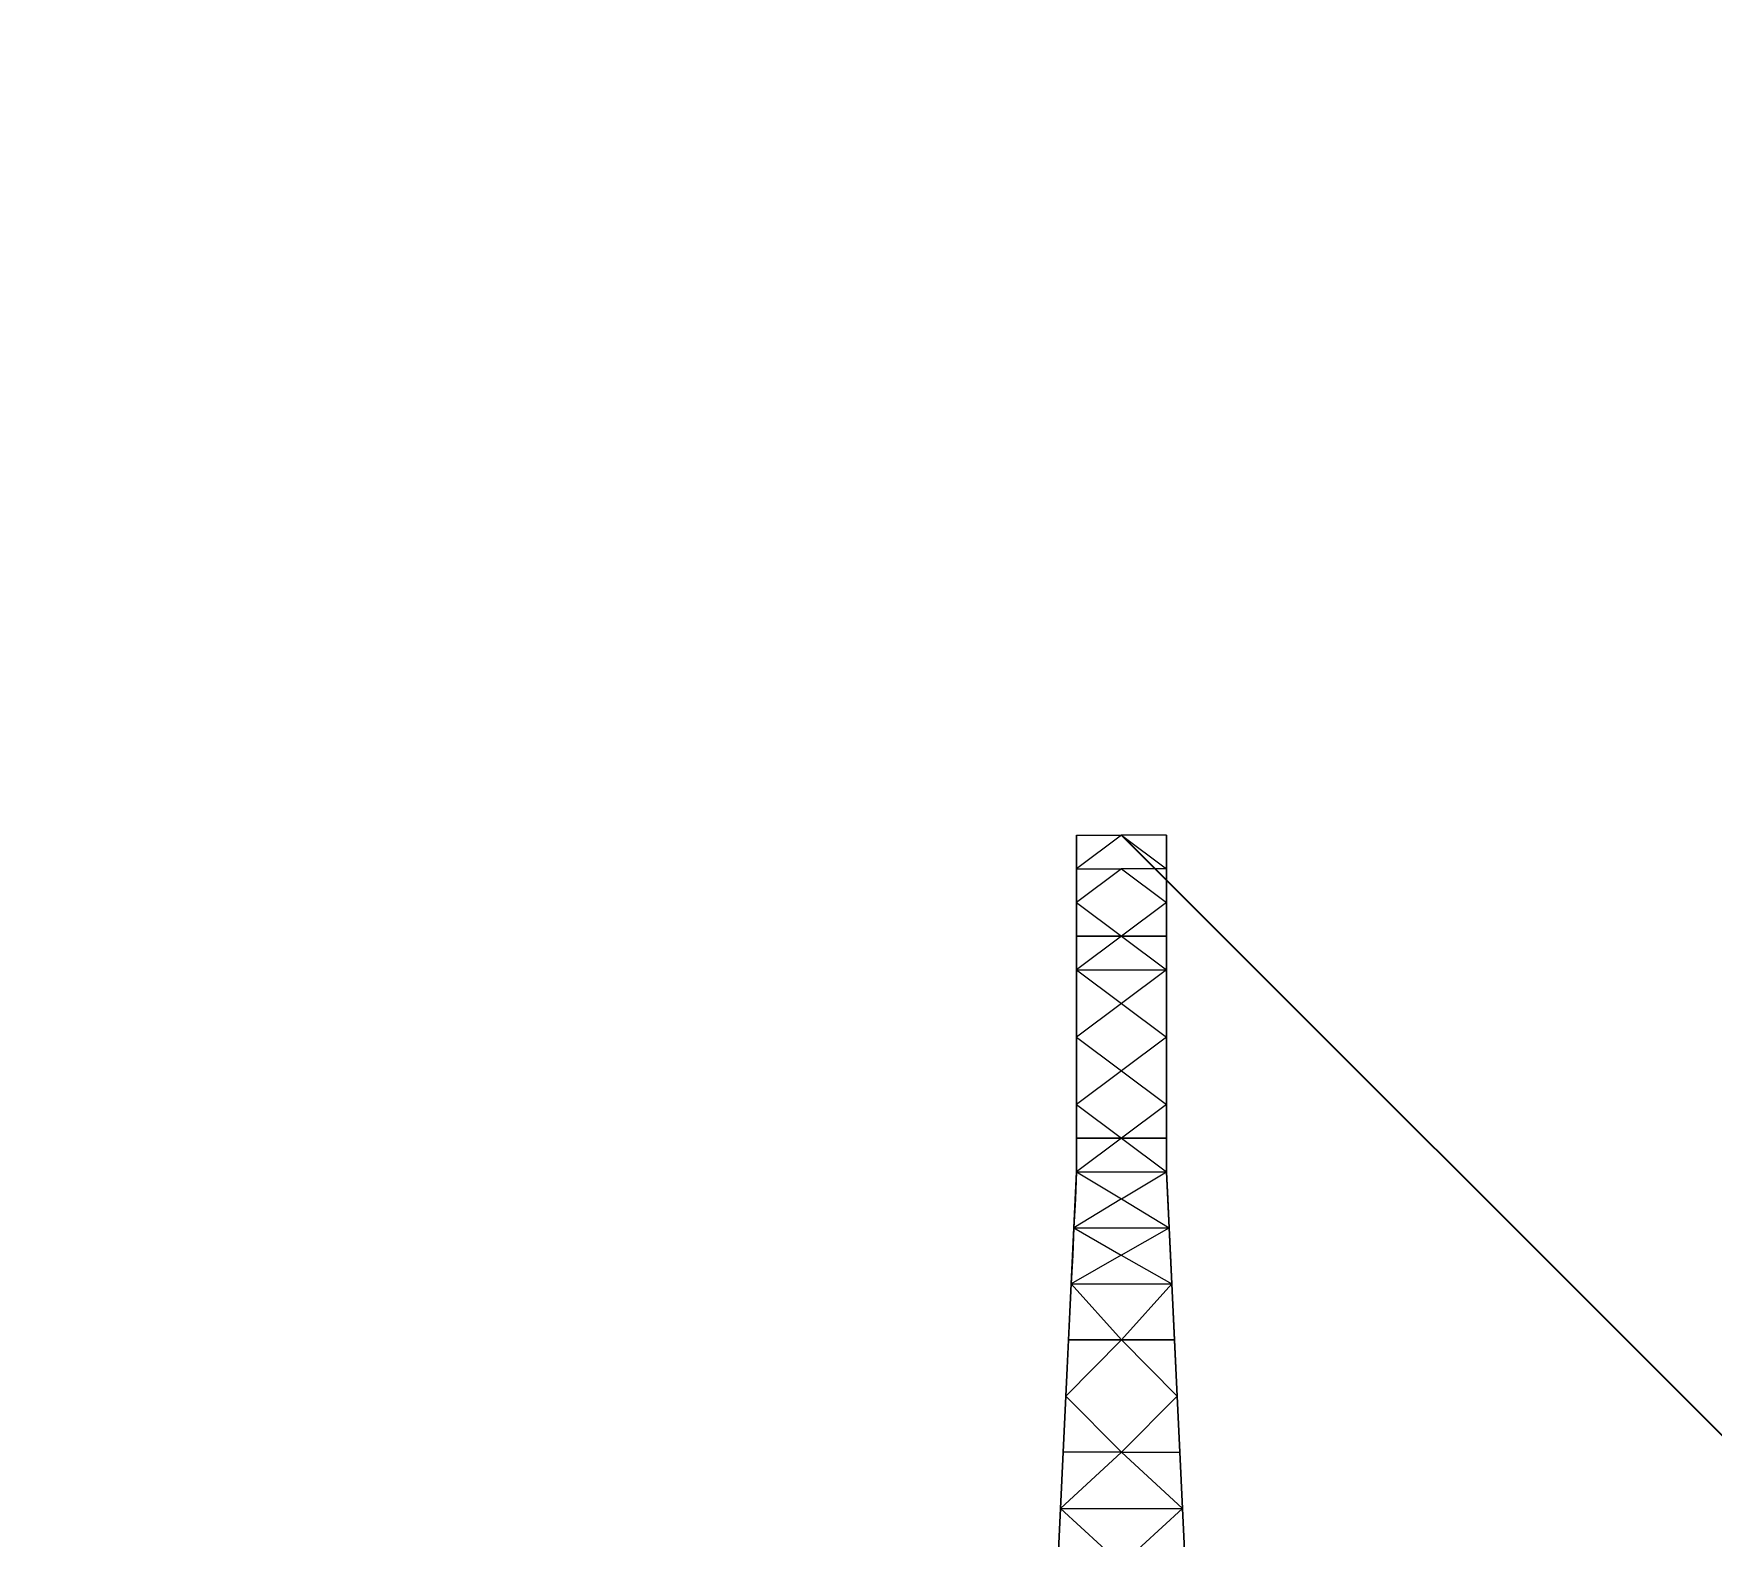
# Model space of a CAD drawing. Header units: millimetres. Extents: x 674 to 5889, y -153 to 3954.
# Drawn here: x 3342.7 to 3381.45, y 1434.13 to 1468.84 of the extents above; entities that cross this region are included whole.
import ezdxf

# ---------------------------------------------------------------- set-up
doc = ezdxf.new("R2010")
doc.units = ezdxf.units.MM
doc.layers.add('Dimensions', color=7, linetype='Continuous')
doc.layers.add('Ropes', color=3, linetype='Continuous')
doc.layers.add('Towers', color=1, linetype='Continuous', lineweight=0)
doc.styles.get("Standard").update_dxf_attribs({"font": 'arial.ttf'})
doc.dimstyles.new('ISO-25', dxfattribs={"dimtxt": 2.5, "dimasz": 2.5, "dimexe": 1.25, "dimexo": 0.625, "dimtad": 1, "dimtxsty": 'Standard', "dimcen": 2.5, "dimadec": 0, "dimazin": 0, "dimtfac": 1, "dimtmove": 0, "dimatfit": 3, "dimfxl": 1, "dimarcsym": 0})

# ---------------------------------------------------------------- blocks, each defined once
blk = doc.blocks.new('_ArchTick')
at = {"color": 0, "linetype": 'ByBlock', "const_width": 0.15}
blk.add_lwpolyline([(-0.5, -0.5), (0.5, 0.5)], dxfattribs=at)
blk = doc.blocks.new('*D60')
at = {"color": 0, "lineweight": -2, "transparency": 16777216}
blk.add_line((2829.274, -144.563), (2959.274, -144.563), dxfattribs=at)
at = {"layer": 'Defpoints', "color": 0, "transparency": 16777216}
for p in [(5528.478, 3774.077), (5768.478, 3774.077), (5768.478, 3752.482), (2829.274, -118.354), (2959.274, -118.354), (2959.274, -144.563)]:
    blk.add_point(p, dxfattribs=at)
at = {"layer": 'Dimensions', "color": 0, "lineweight": -2, "transparency": 16777216}
blk.add_line((5528.478, 3752.482), (5768.478, 3752.482), dxfattribs=at)
at = {"color": 0, "lineweight": -2, "transparency": 16777216, "xscale": 15, "yscale": 15, "zscale": 15, "rotation": 180}
blk.add_blockref('_ArchTick', (2829.274, -144.563), dxfattribs=at)
at = {"color": 0, "lineweight": -2, "transparency": 16777216, "xscale": 15, "yscale": 15, "zscale": 15}
blk.add_blockref('_ArchTick', (2959.274, -144.563), dxfattribs=at)
at = {"layer": 'Dimensions', "color": 0, "lineweight": -2, "transparency": 16777216, "xscale": 2.5, "yscale": 2.5, "zscale": 2.5, "rotation": 180}
blk.add_blockref('_ArchTick', (5528.478, 3752.482), dxfattribs=at)
at = {"layer": 'Dimensions', "color": 0, "lineweight": -2, "transparency": 16777216, "xscale": 2.5, "yscale": 2.5, "zscale": 2.5}
blk.add_blockref('_ArchTick', (5768.478, 3752.482), dxfattribs=at)
at = {"color": 0, "transparency": 16777216, "insert": (2894.274, -136.274), "char_height": 15, "attachment_point": 5}
blk.add_mtext('130', dxfattribs=at)
at = {"layer": 'Dimensions', "color": 0, "transparency": 16777216, "insert": (5648.478, 3755.404), "char_height": 4.5, "attachment_point": 5}
blk.add_mtext('240m', dxfattribs=at)
blk = doc.blocks.new('*D58')
at = {"color": 0, "lineweight": -2, "transparency": 16777216}
blk.add_line((2393.626, -144.563), (2483.626, -144.563), dxfattribs=at)
at = {"layer": 'Defpoints', "color": 0, "transparency": 16777216}
for p in [(5603.478, 3819.077), (5583.397, 3774.077), (5603.478, 3774.077), (2393.626, -80.976), (2483.626, -80.976), (2483.626, -144.563)]:
    blk.add_point(p, dxfattribs=at)
at = {"layer": 'Dimensions', "color": 0, "lineweight": -2, "transparency": 16777216}
blk.add_line((5583.397, 3819.077), (5583.397, 3774.077), dxfattribs=at)
at = {"color": 0, "lineweight": -2, "transparency": 16777216, "xscale": 15, "yscale": 15, "zscale": 15, "rotation": 180}
blk.add_blockref('_ArchTick', (2393.626, -144.563), dxfattribs=at)
at = {"color": 0, "lineweight": -2, "transparency": 16777216, "xscale": 15, "yscale": 15, "zscale": 15}
blk.add_blockref('_ArchTick', (2483.626, -144.563), dxfattribs=at)
at = {"layer": 'Dimensions', "color": 0, "lineweight": -2, "transparency": 16777216, "xscale": 2.5, "yscale": 2.5, "zscale": 2.5}
for p, rotation in [((5583.397, 3819.077), 90), ((5583.397, 3774.077), 270)]:
    blk.add_blockref('_ArchTick', p, dxfattribs=dict(at, rotation=rotation))
at = {"color": 0, "transparency": 16777216, "insert": (2438.626, -136.279), "char_height": 15, "attachment_point": 5}
blk.add_mtext('90', dxfattribs=at)
at = {"layer": 'Dimensions', "color": 0, "transparency": 16777216, "insert": (5580.484, 3796.577), "char_height": 4.5, "attachment_point": 5, "rotation": 90}
blk.add_mtext('45m', dxfattribs=at)
blk = doc.blocks.new('*D62')
at = {"color": 0, "lineweight": -2, "transparency": 16777216}
blk.add_line((2577.797, -35.976), (2577.797, -85.976), dxfattribs=at)
at = {"layer": 'Defpoints', "color": 0, "transparency": 16777216}
for p in [(5529.806, 3893.742), (5528.478, 3889.077), (5643.378, 3856.377), (2597.989, -35.976), (2577.797, -85.976), (2597.989, -85.976)]:
    blk.add_point(p, dxfattribs=at)
at = {"layer": 'Dimensions', "color": 0, "lineweight": -2, "transparency": 16777216}
blk.add_line((5644.706, 3861.042), (5529.806, 3893.742), dxfattribs=at)
at = {"color": 0, "lineweight": -2, "transparency": 16777216, "xscale": 15, "yscale": 15, "zscale": 15}
for p, rotation in [((2577.797, -35.976), 90), ((2577.797, -85.976), 270)]:
    blk.add_blockref('_ArchTick', p, dxfattribs=dict(at, rotation=rotation))
at = {"layer": 'Dimensions', "color": 0, "lineweight": -2, "transparency": 16777216, "xscale": 2.5, "yscale": 2.5, "zscale": 2.5}
for p, rotation in [((5529.806, 3893.742), 164.113896019455), ((5644.706, 3861.042), 344.113896019455)]:
    blk.add_blockref('_ArchTick', p, dxfattribs=dict(at, rotation=rotation))
at = {"color": 0, "transparency": 16777216, "insert": (2569.514, -60.976), "char_height": 15, "attachment_point": 5, "rotation": 90}
blk.add_mtext('50', dxfattribs=at)
at = {"layer": 'Dimensions', "color": 0, "transparency": 16777216, "insert": (5588.056, 3880.203), "char_height": 4.5, "attachment_point": 5, "rotation": 344.1139}
blk.add_mtext('119.5m', dxfattribs=at)
blk = doc.blocks.new('*D63')
at = {"color": 0, "lineweight": -2, "transparency": 16777216}
blk.add_line((2809.512, -31.439), (2809.512, -86.439), dxfattribs=at)
at = {"layer": 'Defpoints', "color": 0, "transparency": 16777216}
for p in [(5643.378, 3866.577), (5527.736, 3834.542), (5528.478, 3832.07), (2829.274, -31.439), (2809.512, -86.439), (2829.274, -86.439)]:
    blk.add_point(p, dxfattribs=at)
at = {"layer": 'Dimensions', "color": 0, "lineweight": -2, "transparency": 16777216}
blk.add_line((5642.636, 3869.049), (5527.736, 3834.542), dxfattribs=at)
at = {"color": 0, "lineweight": -2, "transparency": 16777216, "xscale": 15, "yscale": 15, "zscale": 15}
for p, rotation in [((2809.512, -31.439), 90), ((2809.512, -86.439), 270)]:
    blk.add_blockref('_ArchTick', p, dxfattribs=dict(at, rotation=rotation))
at = {"layer": 'Dimensions', "color": 0, "lineweight": -2, "transparency": 16777216, "xscale": 2.5, "yscale": 2.5, "zscale": 2.5}
for p, rotation in [((5642.636, 3869.049), 16.71614301521846), ((5527.736, 3834.542), 196.7161430152185)]:
    blk.add_blockref('_ArchTick', p, dxfattribs=dict(at, rotation=rotation))
at = {"color": 0, "transparency": 16777216, "insert": (2801.259, -58.939), "char_height": 15, "attachment_point": 5, "rotation": 90}
blk.add_mtext('55', dxfattribs=at)
at = {"layer": 'Dimensions', "color": 0, "transparency": 16777216, "insert": (5584.345, 3854.594), "char_height": 4.5, "attachment_point": 5, "rotation": 16.7161}
blk.add_mtext('120m', dxfattribs=at)
blk = doc.blocks.new('*D59')
at = {"color": 0, "lineweight": -2, "transparency": 16777216}
blk.add_line((2597.989, -144.563), (2697.989, -144.563), dxfattribs=at)
at = {"layer": 'Defpoints', "color": 0, "transparency": 16777216}
for p in [(5623.478, 3781.175), (5673.478, 3781.175), (5673.478, 3764.268), (2597.989, -85.976), (2697.989, -85.976), (2697.989, -144.563)]:
    blk.add_point(p, dxfattribs=at)
at = {"layer": 'Dimensions', "color": 0, "lineweight": -2, "transparency": 16777216}
blk.add_line((5623.478, 3764.268), (5673.478, 3764.268), dxfattribs=at)
at = {"color": 0, "lineweight": -2, "transparency": 16777216, "xscale": 15, "yscale": 15, "zscale": 15, "rotation": 180}
blk.add_blockref('_ArchTick', (2597.989, -144.563), dxfattribs=at)
at = {"color": 0, "lineweight": -2, "transparency": 16777216, "xscale": 15, "yscale": 15, "zscale": 15}
blk.add_blockref('_ArchTick', (2697.989, -144.563), dxfattribs=at)
at = {"layer": 'Dimensions', "color": 0, "lineweight": -2, "transparency": 16777216, "xscale": 2.5, "yscale": 2.5, "zscale": 2.5, "rotation": 180}
blk.add_blockref('_ArchTick', (5623.478, 3764.268), dxfattribs=at)
at = {"layer": 'Dimensions', "color": 0, "lineweight": -2, "transparency": 16777216, "xscale": 2.5, "yscale": 2.5, "zscale": 2.5}
blk.add_blockref('_ArchTick', (5673.478, 3764.268), dxfattribs=at)
at = {"color": 0, "transparency": 16777216, "insert": (2647.989, -136.279), "char_height": 15, "attachment_point": 5}
blk.add_mtext('100', dxfattribs=at)
at = {"layer": 'Dimensions', "color": 0, "transparency": 16777216, "insert": (5648.478, 3767.191), "char_height": 4.5, "attachment_point": 5}
blk.add_mtext('50m', dxfattribs=at)
blk = doc.blocks.new('*D66')
at = {"color": 0, "lineweight": -2, "transparency": 16777216}
blk.add_line((3325.223, 34.024), (3325.223, -80.976), dxfattribs=at)
at = {"layer": 'Defpoints', "color": 0, "transparency": 16777216}
for p in [(5653.578, 3874.37), (5643.378, 3866.577), (5653.578, 3866.577), (3346.627, 34.024), (3325.223, -80.976), (3346.627, -80.976)]:
    blk.add_point(p, dxfattribs=at)
at = {"layer": 'Dimensions', "color": 0, "lineweight": -2, "transparency": 16777216}
for p, q in [((5643.378, 3874.37), (5653.578, 3874.37)), ((5653.578, 3874.37), (5673.71, 3874.37))]:
    blk.add_line(p, q, dxfattribs=at)
at = {"color": 0, "lineweight": -2, "transparency": 16777216, "xscale": 5, "yscale": 5, "zscale": 5}
for p, rotation in [((3325.223, 34.024), 90), ((3325.223, -80.976), 270)]:
    blk.add_blockref('_ArchTick', p, dxfattribs=dict(at, rotation=rotation))
at = {"layer": 'Dimensions', "color": 0, "lineweight": -2, "transparency": 16777216, "xscale": 2.5, "yscale": 2.5, "zscale": 2.5, "rotation": 180}
blk.add_blockref('_ArchTick', (5643.378, 3874.37), dxfattribs=at)
at = {"layer": 'Dimensions', "color": 0, "lineweight": -2, "transparency": 16777216, "xscale": 2.5, "yscale": 2.5, "zscale": 2.5}
blk.add_blockref('_ArchTick', (5653.578, 3874.37), dxfattribs=at)
at = {"color": 0, "transparency": 16777216, "insert": (3316.939, -23.476), "char_height": 15, "attachment_point": 5, "rotation": 90}
blk.add_mtext('115', dxfattribs=at)
at = {"layer": 'Dimensions', "color": 0, "transparency": 16777216, "insert": (5664.894, 3877.293), "char_height": 4.5, "attachment_point": 5}
blk.add_mtext('10.2m', dxfattribs=at)
blk = doc.blocks.new('*D61')
at = {"color": 0, "lineweight": -2, "transparency": 16777216}
blk.add_line((2373.545, -35.976), (2373.545, -80.976), dxfattribs=at)
at = {"layer": 'Defpoints', "color": 0, "transparency": 16777216}
for p in [(5648.478, 3856.377), (5645.288, 3779.077), (5648.478, 3779.077), (2393.626, -35.976), (2373.545, -80.976), (2393.626, -80.976)]:
    blk.add_point(p, dxfattribs=at)
at = {"layer": 'Dimensions', "color": 0, "lineweight": -2, "transparency": 16777216}
blk.add_line((5645.288, 3856.377), (5645.288, 3779.077), dxfattribs=at)
at = {"color": 0, "lineweight": -2, "transparency": 16777216, "xscale": 15, "yscale": 15, "zscale": 15}
for p, rotation in [((2373.545, -35.976), 90), ((2373.545, -80.976), 270)]:
    blk.add_blockref('_ArchTick', p, dxfattribs=dict(at, rotation=rotation))
at = {"layer": 'Dimensions', "color": 0, "lineweight": -2, "transparency": 16777216, "xscale": 2.5, "yscale": 2.5, "zscale": 2.5}
for p, rotation in [((5645.288, 3856.377), 90), ((5645.288, 3779.077), 270)]:
    blk.add_blockref('_ArchTick', p, dxfattribs=dict(at, rotation=rotation))
at = {"color": 0, "transparency": 16777216, "insert": (2365.292, -58.476), "char_height": 15, "attachment_point": 5, "rotation": 90}
blk.add_mtext('45', dxfattribs=at)
at = {"layer": 'Dimensions', "color": 0, "transparency": 16777216, "insert": (5642.364, 3817.906), "char_height": 4.5, "attachment_point": 5, "rotation": 90}
blk.add_mtext('77.3m', dxfattribs=at)

msp = doc.modelspace()

# ---------------------------------------------------------------- linework, layer by layer
at = {"layer": 'Ropes'}
msp.add_line((3367.826, 1450.328), (3482.826, 1335.328), dxfattribs=at)
at = {"layer": 'Towers'}
for p, q in [((3367.826, 1450.328), (3366.789, 1449.551)), ((3366.789, 1450.328), (3367.826, 1450.328)), ((3367.826, 1450.328), (3366.789, 1449.551)), ((3366.789, 1450.328), (3367.826, 1450.328)), ((3366.789, 1450.328), (3366.789, 1449.551)), ((3366.789, 1449.551), (3366.789, 1450.328)), ((3366.789, 1450.328), (3366.789, 1449.551)), ((3366.789, 1449.551), (3366.789, 1450.328)), ((3367.826, 1450.328), (3368.862, 1449.551)), ((3368.862, 1450.328), (3367.826, 1450.328)), ((3367.826, 1450.328), (3368.862, 1449.551)), ((3368.862, 1450.328), (3367.826, 1450.328)), ((3368.862, 1450.328), (3368.862, 1449.551)), ((3368.862, 1449.551), (3368.862, 1450.328)), ((3368.862, 1450.328), (3368.862, 1449.551)), ((3368.862, 1449.551), (3368.862, 1450.328)), ((3367.826, 1449.551), (3366.789, 1448.774)), ((3366.789, 1449.551), (3367.826, 1449.551)), ((3367.826, 1449.551), (3366.789, 1448.774)), ((3366.789, 1449.551), (3367.826, 1449.551)), ((3366.789, 1449.551), (3366.789, 1448.774)), ((3366.789, 1448.774), (3366.789, 1449.551)), ((3366.789, 1449.551), (3366.789, 1448.774)), ((3366.789, 1448.774), (3366.789, 1449.551)), ((3367.826, 1449.551), (3368.862, 1448.774)), ((3368.862, 1449.551), (3367.826, 1449.551)), ((3367.826, 1449.551), (3368.862, 1448.774)), ((3368.862, 1449.551), (3367.826, 1449.551)), ((3368.862, 1449.551), (3368.862, 1448.774)), ((3368.862, 1448.774), (3368.862, 1449.551)), ((3368.862, 1449.551), (3368.862, 1448.774)), ((3368.862, 1448.774), (3368.862, 1449.551)), ((3366.789, 1448.774), (3367.826, 1447.996)), ((3366.789, 1448.774), (3367.826, 1447.996)), ((3366.789, 1448.774), (3366.789, 1447.996)), ((3366.789, 1447.996), (3366.789, 1448.774)), ((3366.789, 1448.774), (3366.789, 1447.996)), ((3366.789, 1447.996), (3366.789, 1448.774)), ((3368.862, 1448.774), (3367.826, 1447.996)), ((3368.862, 1448.774), (3367.826, 1447.996)), ((3368.862, 1448.774), (3368.862, 1447.996)), ((3368.862, 1447.996), (3368.862, 1448.774)), ((3368.862, 1448.774), (3368.862, 1447.996)), ((3368.862, 1447.996), (3368.862, 1448.774)), ((3367.826, 1447.996), (3366.789, 1447.996)), ((3366.789, 1447.996), (3367.826, 1447.996)), ((3366.789, 1447.996), (3367.826, 1447.996)), ((3367.826, 1447.996), (3366.789, 1447.219)), ((3366.789, 1447.996), (3367.826, 1447.996)), ((3367.826, 1447.996), (3366.789, 1447.219)), ((3366.789, 1447.996), (3366.789, 1447.219)), ((3366.789, 1447.219), (3366.789, 1447.996)), ((3366.789, 1447.996), (3366.789, 1447.219)), ((3366.789, 1447.219), (3366.789, 1447.996)), ((3368.862, 1447.996), (3367.826, 1447.996)), ((3367.826, 1447.996), (3368.862, 1447.996)), ((3367.826, 1447.996), (3368.862, 1447.996)), ((3367.826, 1447.996), (3368.862, 1447.219)), ((3367.826, 1447.996), (3368.862, 1447.996)), ((3367.826, 1447.996), (3368.862, 1447.219)), ((3368.862, 1447.996), (3368.862, 1447.219)), ((3368.862, 1447.219), (3368.862, 1447.996)), ((3368.862, 1447.996), (3368.862, 1447.219)), ((3368.862, 1447.219), (3368.862, 1447.996)), ((3366.789, 1447.219), (3368.862, 1447.219)), ((3366.789, 1447.219), (3367.826, 1446.442)), ((3366.789, 1447.219), (3368.862, 1447.219)), ((3366.789, 1447.219), (3367.826, 1446.442)), ((3366.789, 1447.219), (3366.789, 1446.442)), ((3366.789, 1445.664), (3366.789, 1447.219)), ((3366.789, 1447.219), (3366.789, 1446.442)), ((3366.789, 1445.664), (3366.789, 1447.219)), ((3368.862, 1447.219), (3367.826, 1446.442)), ((3368.862, 1447.219), (3367.826, 1446.442)), ((3368.862, 1447.219), (3368.862, 1446.442)), ((3368.862, 1445.664), (3368.862, 1447.219)), ((3368.862, 1447.219), (3368.862, 1446.442)), ((3368.862, 1445.664), (3368.862, 1447.219)), ((3367.826, 1446.442), (3366.789, 1445.664)), ((3367.826, 1446.442), (3366.789, 1445.664)), ((3366.789, 1446.442), (3366.789, 1445.664)), ((3366.789, 1446.442), (3366.789, 1445.664)), ((3367.826, 1446.442), (3368.862, 1445.664)), ((3367.826, 1446.442), (3368.862, 1445.664)), ((3368.862, 1446.442), (3368.862, 1445.664)), ((3368.862, 1446.442), (3368.862, 1445.664)), ((3366.789, 1445.664), (3367.826, 1444.887)), ((3366.789, 1445.664), (3367.826, 1444.887)), ((3366.789, 1445.664), (3366.789, 1444.887)), ((3366.789, 1444.109), (3366.789, 1445.664)), ((3366.789, 1445.664), (3366.789, 1444.887)), ((3366.789, 1444.109), (3366.789, 1445.664)), ((3368.862, 1445.664), (3367.826, 1444.887)), ((3368.862, 1445.664), (3367.826, 1444.887)), ((3368.862, 1445.664), (3368.862, 1444.887)), ((3368.862, 1444.109), (3368.862, 1445.664)), ((3368.862, 1445.664), (3368.862, 1444.887)), ((3368.862, 1444.109), (3368.862, 1445.664)), ((3367.826, 1444.887), (3366.789, 1444.109)), ((3367.826, 1444.887), (3366.789, 1444.109)), ((3366.789, 1444.887), (3366.789, 1444.109)), ((3366.789, 1444.887), (3366.789, 1444.109)), ((3367.826, 1444.887), (3368.862, 1444.109)), ((3367.826, 1444.887), (3368.862, 1444.109)), ((3368.862, 1444.887), (3368.862, 1444.109)), ((3368.862, 1444.887), (3368.862, 1444.109)), ((3366.789, 1444.109), (3367.826, 1443.332)), ((3366.789, 1444.109), (3367.826, 1443.332)), ((3366.789, 1444.109), (3366.789, 1443.332)), ((3366.789, 1443.332), (3366.789, 1444.109)), ((3366.789, 1444.109), (3366.789, 1443.332)), ((3366.789, 1443.332), (3366.789, 1444.109)), ((3368.862, 1444.109), (3367.826, 1443.332)), ((3368.862, 1444.109), (3367.826, 1443.332)), ((3368.862, 1444.109), (3368.862, 1443.332)), ((3368.862, 1443.332), (3368.862, 1444.109)), ((3368.862, 1444.109), (3368.862, 1443.332)), ((3368.862, 1443.332), (3368.862, 1444.109)), ((3367.826, 1443.332), (3366.789, 1443.332)), ((3366.789, 1443.332), (3367.826, 1443.332)), ((3367.826, 1443.332), (3366.789, 1442.555)), ((3367.826, 1443.332), (3366.789, 1443.332)), ((3367.826, 1443.332), (3366.789, 1442.555)), ((3367.826, 1443.332), (3366.789, 1443.332)), ((3366.789, 1443.332), (3366.789, 1442.555)), ((3366.789, 1442.555), (3366.789, 1443.332)), ((3366.789, 1443.332), (3366.789, 1442.555)), ((3366.789, 1442.555), (3366.789, 1443.332)), ((3368.862, 1443.332), (3367.826, 1443.332)), ((3367.826, 1443.332), (3368.862, 1443.332)), ((3367.826, 1443.332), (3368.862, 1442.555)), ((3367.826, 1443.332), (3368.862, 1443.332)), ((3367.826, 1443.332), (3368.862, 1442.555)), ((3367.826, 1443.332), (3368.862, 1443.332)), ((3368.862, 1443.332), (3368.862, 1442.555)), ((3368.862, 1442.555), (3368.862, 1443.332)), ((3368.862, 1443.332), (3368.862, 1442.555)), ((3368.862, 1442.555), (3368.862, 1443.332)), ((3366.727, 1441.259), (3366.789, 1442.555)), ((3366.727, 1441.259), (3366.789, 1442.555)), ((3366.759, 1441.927), (3366.789, 1442.555)), ((3366.789, 1442.555), (3366.759, 1441.927)), ((3366.789, 1442.555), (3368.862, 1442.555)), ((3366.789, 1442.555), (3367.827, 1441.927)), ((3366.789, 1442.555), (3368.862, 1442.555)), ((3366.789, 1442.555), (3367.827, 1441.927)), ((3367.827, 1441.927), (3368.862, 1442.555)), ((3367.827, 1441.927), (3368.862, 1442.555)), ((3368.892, 1441.927), (3368.862, 1442.555)), ((3368.924, 1441.259), (3368.862, 1442.555)), ((3368.862, 1442.555), (3368.892, 1441.927)), ((3368.924, 1441.259), (3368.862, 1442.555)), ((3367.827, 1441.927), (3366.727, 1441.259)), ((3367.827, 1441.927), (3366.727, 1441.259)), ((3366.759, 1441.927), (3366.727, 1441.259)), ((3366.759, 1441.927), (3366.727, 1441.259)), ((3367.827, 1441.927), (3368.924, 1441.259)), ((3367.827, 1441.927), (3368.924, 1441.259)), ((3368.892, 1441.927), (3368.924, 1441.259)), ((3368.892, 1441.927), (3368.924, 1441.259)), ((3366.665, 1439.963), (3366.727, 1441.259)), ((3366.665, 1439.963), (3366.727, 1441.259)), ((3366.697, 1440.626), (3366.727, 1441.259)), ((3366.727, 1441.259), (3366.697, 1440.626)), ((3366.727, 1441.259), (3368.924, 1441.259)), ((3366.727, 1441.259), (3367.816, 1440.626)), ((3366.727, 1441.259), (3368.924, 1441.259)), ((3366.727, 1441.259), (3367.816, 1440.626)), ((3367.816, 1440.626), (3368.924, 1441.259)), ((3367.816, 1440.626), (3368.924, 1441.259)), ((3368.954, 1440.626), (3368.924, 1441.259)), ((3368.986, 1439.963), (3368.924, 1441.259)), ((3368.924, 1441.259), (3368.954, 1440.626)), ((3368.986, 1439.963), (3368.924, 1441.259)), ((3367.816, 1440.626), (3366.665, 1439.963)), ((3367.816, 1440.626), (3366.665, 1439.963)), ((3366.697, 1440.626), (3366.665, 1439.963)), ((3366.697, 1440.626), (3366.665, 1439.963)), ((3367.816, 1440.626), (3368.986, 1439.963)), ((3367.816, 1440.626), (3368.986, 1439.963)), ((3368.954, 1440.626), (3368.986, 1439.963)), ((3368.954, 1440.626), (3368.986, 1439.963)), ((3366.665, 1439.963), (3366.603, 1438.67)), ((3366.603, 1438.668), (3366.665, 1439.963)), ((3366.665, 1439.963), (3366.603, 1438.67)), ((3366.603, 1438.668), (3366.665, 1439.963)), ((3366.665, 1439.963), (3368.986, 1439.963)), ((3366.665, 1439.963), (3367.825, 1438.67)), ((3366.665, 1439.963), (3368.986, 1439.963)), ((3366.665, 1439.963), (3367.825, 1438.67)), ((3368.986, 1439.963), (3367.826, 1438.67)), ((3368.986, 1439.963), (3367.826, 1438.67)), ((3368.986, 1439.963), (3369.048, 1438.67)), ((3369.048, 1438.668), (3368.986, 1439.963)), ((3368.986, 1439.963), (3369.048, 1438.67)), ((3369.048, 1438.668), (3368.986, 1439.963)), ((3367.825, 1438.67), (3366.541, 1437.372)), ((3367.825, 1438.67), (3366.541, 1437.372)), ((3366.603, 1438.67), (3366.541, 1437.372)), ((3366.603, 1438.67), (3366.541, 1437.372)), ((3366.541, 1437.372), (3366.603, 1438.668)), ((3366.541, 1437.372), (3366.603, 1438.668)), ((3367.826, 1438.67), (3366.603, 1438.67)), ((3366.603, 1438.67), (3367.826, 1438.67)), ((3367.825, 1438.67), (3366.603, 1438.668)), ((3367.825, 1438.67), (3366.603, 1438.668)), ((3366.603, 1438.67), (3366.603, 1438.668)), ((3366.603, 1438.67), (3366.603, 1438.668)), ((3369.048, 1438.67), (3367.826, 1438.67)), ((3367.826, 1438.67), (3369.048, 1438.67)), ((3367.826, 1438.67), (3369.048, 1438.668)), ((3367.826, 1438.67), (3369.11, 1437.372)), ((3367.826, 1438.67), (3369.048, 1438.668)), ((3367.826, 1438.67), (3369.11, 1437.372)), ((3369.048, 1438.67), (3369.048, 1438.668)), ((3369.048, 1438.67), (3369.11, 1437.372)), ((3369.048, 1438.67), (3369.048, 1438.668)), ((3369.048, 1438.67), (3369.11, 1437.372)), ((3369.11, 1437.372), (3369.048, 1438.668)), ((3369.11, 1437.372), (3369.048, 1438.668)), ((3366.541, 1437.372), (3366.479, 1436.077)), ((3366.479, 1436.077), (3366.541, 1437.372)), ((3366.541, 1437.372), (3366.479, 1436.077)), ((3366.479, 1436.077), (3366.541, 1437.372)), ((3366.541, 1437.372), (3367.826, 1436.077)), ((3366.541, 1437.372), (3367.826, 1436.077)), ((3369.11, 1437.372), (3367.826, 1436.077)), ((3369.11, 1437.372), (3367.826, 1436.077)), ((3369.11, 1437.372), (3369.172, 1436.077)), ((3369.172, 1436.077), (3369.11, 1437.372)), ((3369.11, 1437.372), (3369.172, 1436.077)), ((3369.172, 1436.077), (3369.11, 1437.372)), ((3367.826, 1436.077), (3366.417, 1434.781)), ((3367.826, 1436.077), (3366.417, 1434.781)), ((3366.479, 1436.077), (3366.417, 1434.781)), ((3366.417, 1434.781), (3366.479, 1436.077)), ((3366.479, 1436.077), (3366.417, 1434.781)), ((3366.417, 1434.781), (3366.479, 1436.077)), ((3367.826, 1436.077), (3366.479, 1436.077)), ((3367.826, 1436.077), (3366.479, 1436.077)), ((3366.479, 1436.077), (3366.479, 1436.077)), ((3366.479, 1436.077), (3366.479, 1436.077)), ((3367.826, 1436.077), (3369.172, 1436.077)), ((3367.826, 1436.077), (3369.234, 1434.781)), ((3367.826, 1436.077), (3369.172, 1436.077)), ((3367.826, 1436.077), (3369.234, 1434.781)), ((3369.172, 1436.077), (3369.172, 1436.077)), ((3369.172, 1436.077), (3369.234, 1434.781)), ((3369.234, 1434.781), (3369.172, 1436.077)), ((3369.172, 1436.077), (3369.172, 1436.077)), ((3369.172, 1436.077), (3369.234, 1434.781)), ((3369.234, 1434.781), (3369.172, 1436.077)), ((3366.417, 1434.781), (3366.355, 1433.483)), ((3366.355, 1433.485), (3366.417, 1434.781)), ((3366.417, 1434.781), (3366.355, 1433.483)), ((3366.355, 1433.485), (3366.417, 1434.781)), ((3366.417, 1434.781), (3369.234, 1434.781)), ((3366.417, 1434.781), (3367.826, 1433.483)), ((3366.417, 1434.781), (3369.234, 1434.781)), ((3366.417, 1434.781), (3367.826, 1433.483)), ((3369.234, 1434.781), (3367.825, 1433.483)), ((3369.234, 1434.781), (3367.825, 1433.483)), ((3369.234, 1434.781), (3369.296, 1433.483)), ((3369.296, 1433.485), (3369.234, 1434.781)), ((3369.234, 1434.781), (3369.296, 1433.483)), ((3369.296, 1433.485), (3369.234, 1434.781))]:
    msp.add_line(p, q, dxfattribs=at)

# ---------------------------------------------------------------- dimensions: what is measured, and where the dimension line sits
at = {"layer": 'Dimensions'}
for p1, p2, distance, override, picture, middle in [((5643.378, 3856.377), (5528.478, 3889.077), -4.85, {"dimtxt": 4.5, "dimexe": 2, "dimexo": 3, "dimdec": 1, "dimdsep": 46, "dimpost": 'm', "dimblk1": 'ArchTick', "dimblk2": 'ArchTick', "dimsah": 1, "dimse1": 1, "dimse2": 1}, '*D62', (5588.056, 3880.203)), ((5643.378, 3866.577), (5653.578, 3866.577), 7.793, {"dimtxt": 4.5, "dimexe": 2, "dimexo": 3, "dimdec": 1, "dimdsep": 46, "dimpost": 'm', "dimblk1": 'ArchTick', "dimblk2": 'ArchTick', "dimsah": 1, "dimse1": 1, "dimse2": 1}, '*D66', (5664.894, 3877.293)), ((5643.378, 3866.577), (5528.478, 3832.07), -2.581, {"dimtxt": 4.5, "dimexe": 2, "dimexo": 3, "dimdec": 1, "dimpost": 'm', "dimblk1": 'ArchTick', "dimblk2": 'ArchTick', "dimsah": 1, "dimse1": 1, "dimse2": 1}, '*D63', (5584.345, 3854.594))]:
    dim = msp.add_aligned_dim(p1=p1, p2=p2, distance=distance, dimstyle='ISO-25', override=override, dxfattribs=at)
    dim.commit()
    dim.dimension.update_dxf_attribs({"geometry": picture, "text_midpoint": middle})
dim = msp.add_linear_dim(base=(5645.288, 3779.077), p1=(5648.478, 3856.377), p2=(5648.478, 3779.077), angle=90, dimstyle='ISO-25', override={"dimtxt": 4.5, "dimexe": 2, "dimexo": 3, "dimdec": 1, "dimdsep": 46, "dimpost": 'm', "dimblk1": 'ArchTick', "dimblk2": 'ArchTick', "dimsah": 1, "dimse1": 1, "dimse2": 1}, dxfattribs=at)
dim.commit()
dim.dimension.update_dxf_attribs({"geometry": '*D61', "text_midpoint": (5645.288, 3817.906), "dimtype": 160})
dim = msp.add_linear_dim(base=(5583.397, 3774.077), p1=(5603.478, 3819.077), p2=(5603.478, 3774.077), angle=90, dimstyle='ISO-25', override={"dimtxt": 4.5, "dimexe": 2, "dimexo": 3, "dimdec": 1, "dimpost": 'm', "dimblk1": 'ArchTick', "dimblk2": 'ArchTick', "dimsah": 1, "dimse1": 1, "dimse2": 1}, dxfattribs=at)
dim.commit()
dim.dimension.update_dxf_attribs({"geometry": '*D58', "text_midpoint": (5580.484, 3796.577)})
for base, p1, p2, picture, middle in [((5673.478, 3764.268), (5623.478, 3781.175), (5673.478, 3781.175), '*D59', (5648.478, 3767.191)), ((5768.478, 3752.482), (5528.478, 3774.077), (5768.478, 3774.077), '*D60', (5648.478, 3755.404))]:
    dim = msp.add_linear_dim(base=base, p1=p1, p2=p2, dimstyle='ISO-25', override={"dimtxt": 4.5, "dimexe": 2, "dimexo": 3, "dimdec": 1, "dimdsep": 46, "dimpost": 'm', "dimblk1": 'ArchTick', "dimblk2": 'ArchTick', "dimsah": 1, "dimse1": 1, "dimse2": 1}, dxfattribs=at)
    dim.commit()
    dim.dimension.update_dxf_attribs({"geometry": picture, "text_midpoint": middle})

doc.saveas('drawing.dxf')
